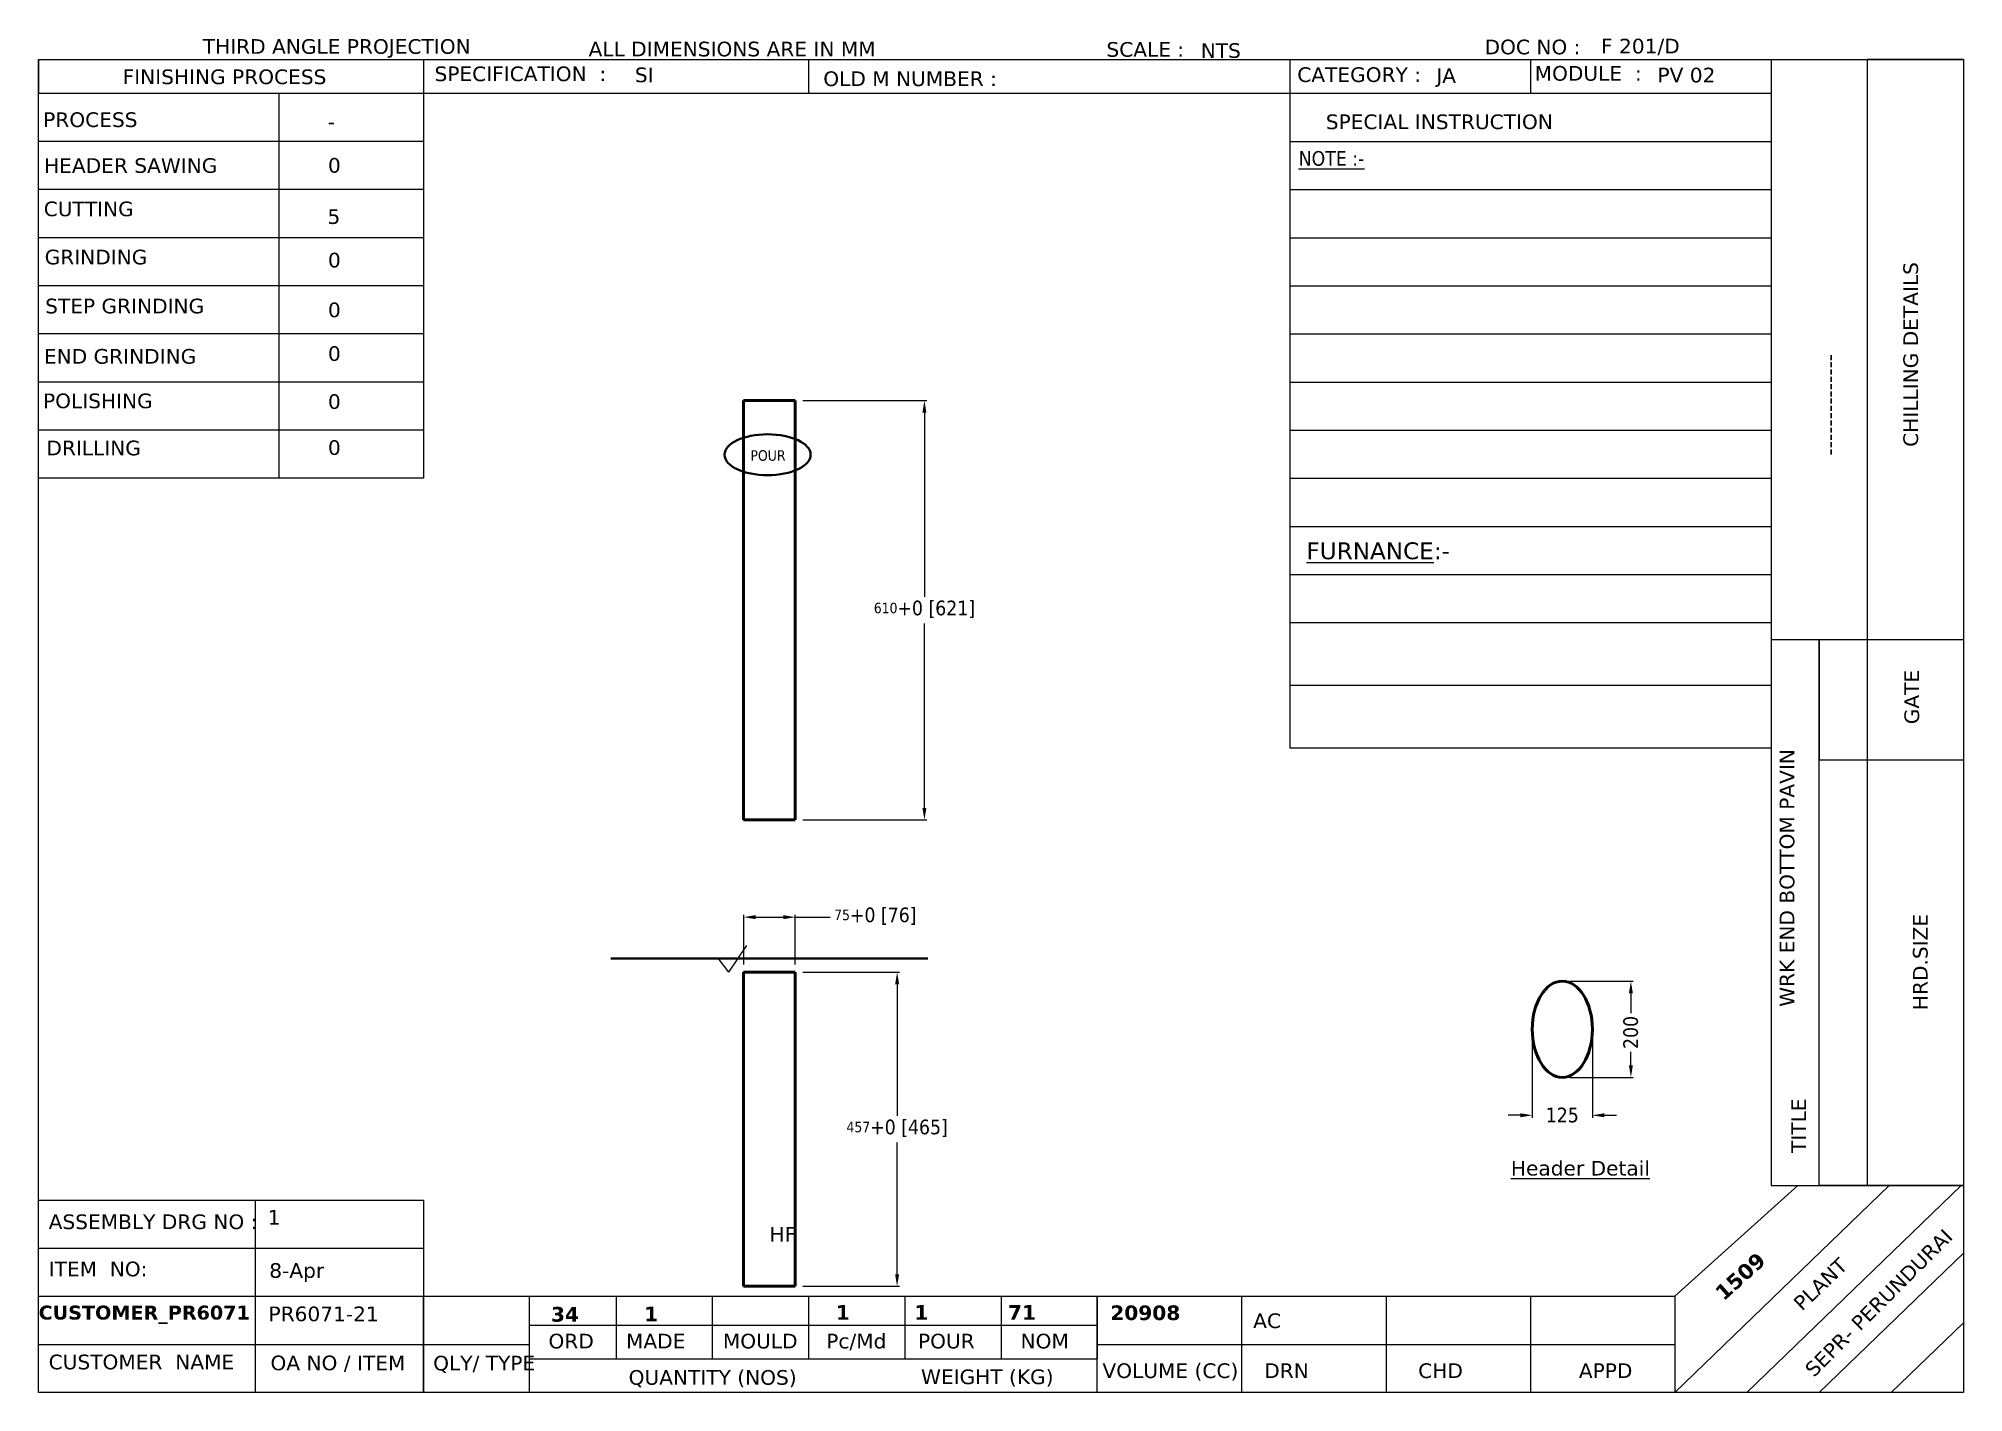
# Model space of a CAD drawing. Header units: millimetres. Extents: x 70 to 2870, y 70 to 2040.
import ezdxf
from ezdxf.enums import TextEntityAlignment as Align

# ---------------------------------------------------------------- set-up
doc = ezdxf.new("R2010")
doc.units = ezdxf.units.MM
doc.header["$LTSCALE"] = 7
doc.layers.add('Dimension (ANSI)', color=7, linetype='Continuous', lineweight=15, true_color=0x008000)
doc.layers.add('Title (ANSI)', color=7, linetype='Continuous', lineweight=20, true_color=0x804040)
for name, color, linetype, lineweight in [('Sketch Geometry (ANSI)', 7, 'Continuous', 25), ('Symbol (ANSI)', 7, 'Continuous', 25), ('Visible (ANSI)', 7, 'Continuous', 50)]:
    doc.layers.add(name, color=color, linetype=linetype, lineweight=lineweight)
doc.styles.add('Label Text (ANSI)', font='tahoma.ttf')
doc.styles.add('Note Text (ANSI)', font='verdana.ttf')
doc.styles.add('Text Style63', font='verdana.ttf')
doc.styles.add('Text Style65', font='verdanab.ttf')
doc.styles.add('Text Style67', font='verdanab.ttf')
doc.styles.add('Text Style68', font='verdanab.ttf')
doc.dimstyles.new('Default - mm (ANSI)', dxfattribs={"dimscale": 7, "dimtxt": 3.05, "dimasz": 2.5, "dimexe": 0.5, "dimexo": 1.6002, "dimgap": 0.8, "dimtad": 0, "dimtih": 1, "dimtoh": 1, "dimdec": 1, "dimrnd": 1e-08, "dimdsep": 46, "dimtxsty": 'Label Text (ANSI)', "dimcen": 0.09, "dimdle": 10, "dimclrd": 256, "dimclre": 256, "dimclrt": 256, "dimadec": 1, "dimazin": 2, "dimtfac": 0.999344, "dimtofl": 0, "dimtmove": 0, "dimatfit": 3, "dimfxl": 1, "dimtolj": 1, "dimlwd": -1, "dimlwe": -1, "dimarcsym": 0})

# ---------------------------------------------------------------- blocks, each defined once
blk = doc.blocks.new('Title Blocks SEPR')
at = {"layer": 'Title (ANSI)'}
for p, q in [((10, 287), (410, 287)), ((10, 10), (10, 287)), ((10, 287), (10, 280)), ((10, 287), (90, 287)), ((90, 287), (90, 200)), ((170, 287), (170, 280)), ((270, 287), (270, 280)), ((320, 287), (320, 280)), ((370, 287), (370, 280)), ((410, 287), (390, 287)), ((390, 287), (390, 166.5)), ((410, 287), (410, 10)), ((10, 280), (370, 280)), ((60, 200), (60, 280)), ((270, 280), (270, 210)), ((370, 280), (370, 53)), ((90, 270), (10, 270)), ((270, 270), (370, 270)), ((90, 260), (10, 260)), ((270, 260), (370, 260)), ((90, 250), (10, 250)), ((270, 250), (370, 250)), ((270, 240), (370, 240)), ((90, 240), (10, 240)), ((90, 230), (10, 230)), ((270, 230), (370, 230)), ((270, 220), (370, 220)), ((90, 220), (10, 220)), ((90, 210), (10, 210)), ((270, 210), (370, 210)), ((270, 210), (270, 144)), ((270, 200), (370, 200)), ((90, 200), (10, 200)), ((90, 200), (60, 200)), ((270, 190), (370, 190)), ((270, 180), (370, 180)), ((270, 170), (370, 170)), ((370, 166.5), (410, 166.5)), ((380, 53), (380, 166.5)), ((380, 166.5), (380, 141.5)), ((390, 166.5), (390, 53)), ((270, 157), (370, 157)), ((270, 144), (370, 144)), ((380, 141.5), (410, 141.5)), ((394.53, 53), (350, 10)), ((350, 30), (375.55, 53)), ((365, 10), (409.53, 53)), ((370, 53), (410, 53)), ((390, 53), (380, 53)), ((410, 53), (390, 53)), ((10, 10), (10, 50)), ((10, 50), (90, 50)), ((10, 50), (55, 50)), ((55, 50), (55, 10)), ((90, 50), (90, 10)), ((10, 40), (90, 40)), ((380, 10), (410, 38.97)), ((10, 30), (90, 30)), ((90, 10), (90, 30)), ((90, 30), (350, 30)), ((112, 10), (112, 30)), ((112, 30), (130, 30)), ((130, 30), (130, 17)), ((150, 30), (150, 17)), ((170, 30), (170, 17)), ((190, 30), (190, 17)), ((210, 30), (210, 17)), ((230, 10), (230, 30)), ((230, 30), (230, 17)), ((260, 30), (260, 10)), ((290, 30), (290, 10)), ((320, 30), (320, 10)), ((350, 30), (350, 10)), ((112, 10), (112, 24)), ((112, 24), (230, 24)), ((410, 24.49), (395, 10)), ((10, 20), (90, 20)), ((90, 20), (112, 20)), ((230, 20), (350, 20)), ((112, 10), (112, 17)), ((112, 17), (230, 17)), ((410, 10), (10, 10)), ((350, 10), (230, 10))]:
    blk.add_line(p, q, dxfattribs=at)
at = {"layer": 'Title (ANSI)', "char_height": 3.05, "attachment_point": 1, "style": 'Note Text (ANSI)'}
for s, insert, width in [('\\fVerdana|b0|i0;THIRD ANGLE PROJECTION', (44.14, 291.26), 109.2999), ('\\fVerdana|b0|i0;ALL DIMENSIONS ARE IN MM', (124.3, 290.73), 109.2999), ('\\fVerdana|b0|i0;SCALE :', (231.91, 290.65), 109.2999), ('\\fVerdana|b0|i0;DOC NO : ', (310.48, 291.16), 70.8451), ('\\fVerdana|b0|i0;FINISHING PROCESS', (27.48, 284.96), 109.2999), ('\\fVerdana|b0|i0;SPECIFICATION  :', (92.29, 285.58), 72.8455), ('\\fVerdana|b0|i0;OLD M NUMBER :', (173.07, 284.56), 72.8455), ('\\fVerdana|b0|i0;CATEGORY :', (271.56, 285.41), 72.8455), ('\\fVerdana|b0|i0;MODULE  :', (320.89, 285.68), 72.8455), ('\\fVerdana|b0|i0;PROCESS', (10.97, 276.05), 109.2999), ('\\fVerdana|b0|i0;SPECIAL INSTRUCTION', (277.49, 275.61), 72.8455), ('\\fTahoma|b0|i0;\\H3.0500;\\LNOTE :-', (271.85, 268), 72.8455), ('\\fVerdana|b0|i0;HEADER SAWING', (11.15, 266.52), 109.2999), ('\\fVerdana|b0|i0;END GRINDING', (11.12, 226.86), 109.2999), ('\\fVerdana|b0|i0;POLISHING', (10.94, 217.61), 109.2999), ('\\fVerdana|b0|i0;ITEM  NO:', (12.11, 37.2), 109.2999), ('\\fVerdana|b0|i0;ORD', (115.97, 22.21), 13.75), ('\\fVerdana|b0|i0;MADE', (132.08, 22.21), 13.75), ('\\fVerdana|b0|i0;MOULD', (152.21, 22.21), 15.4741), ('\\fVerdana|b0|i0;Pc/Md', (173.68, 22.21), 13.75), ('\\fVerdana|b0|i0;POUR', (192.75, 22.21), 13.75), ('\\fVerdana|b0|i0;NOM', (214.06, 22.21), 13.75), ('\\fVerdana|b0|i0;QLY/ TYPE', (92.01, 17.63), 21.9451), ('\\fVerdana|b0|i0;VOLUME (CC)', (231.08, 16.06), 30.943), ('\\fVerdana|b0|i0;DRN', (264.7, 16.06), 19.1316), ('\\fVerdana|b0|i0;CHD', (296.69, 16.06), 19.1316), ('\\fVerdana|b0|i0;APPD', (330.07, 16.06), 19.1316), ('\\fVerdana|b0|i0;WEIGHT (KG)', (193.38, 14.79), 109.2999)]:
    blk.add_mtext(s, dxfattribs=dict(at, insert=insert, width=width))
at = {"layer": 'Title (ANSI)', "color": 17, "true_color": 0x804040, "attachment_point": 1, "style": 'Note Text (ANSI)'}
for s, insert, char_height in [('\\fVerdana|b0|i0;NTS', (251.5, 290.42), 3.05), ('\\fVerdana|b0|i0;F 201/D', (334.68, 291.34), 3.05), ('\\fVerdana|b0|i0;\\H3.5000;\\LFURNANCE\\l\\fVerdana|b0|i0;\\H3.5000;:-', (273.47, 186.68), 3.5)]:
    blk.add_mtext(s, dxfattribs=dict(at, insert=insert, char_height=char_height))
at = {"layer": 'Title (ANSI)', "char_height": 3.05, "width": 109.2999, "attachment_point": 1, "line_spacing_factor": 1.967213, "style": 'Note Text (ANSI)'}
for s, insert in [('\\fVerdana|b0|i0;CUTTING\\fVerdana|b0|i0;\\P', (11.09, 257.51)), ('\\fVerdana|b0|i0;GRINDING\\fVerdana|b0|i0;\\P', (11.28, 247.5)), ('\\fVerdana|b0|i0;STEP GRINDING\\fVerdana|b0|i0;\\P', (11.38, 237.32)), ('\\fVerdana|b0|i0;DRILLING\\P', (11.64, 207.82)), ('\\fVerdana|b0|i0;ASSEMBLY DRG NO :\\P', (12.11, 47.01)), ('\\fVerdana|b0|i0;CUSTOMER  NAME\\P', (12.11, 17.87)), ('\\fVerdana|b0|i0;OA NO / ITEM\\P', (58.2, 17.68)), ('\\fVerdana|b0|i0;QUANTITY (NOS)\\P', (132.62, 14.66))]:
    blk.add_mtext(s, dxfattribs=dict(at, insert=insert))
at = {"layer": 'Title (ANSI)', "char_height": 3.05, "attachment_point": 1, "style": 'Note Text (ANSI)'}
for s, insert, rotation in [('\\fVerdana|b0|i0;CHILLING DETAILS   ', (397.5, 206.52), 90), ('\\fVerdana|b0|i0;GATE', (397.72, 148.89), 90), ('\\fVerdana|b0|i0;HRD.SIZE', (399.49, 89.46), 90), ('\\fVerdana|b0|i0;TITLE', (374.24, 59.79), 90), ('\\fVerdana|b0|i0;SEPR- PERUNDURAI', (376.75, 15.19), 45)]:
    blk.add_mtext(s, dxfattribs=dict(at, insert=insert, rotation=rotation))
at = {"layer": 'Title (ANSI)', "insert": (374.35, 28.99), "char_height": 3.05, "width": 18.3664, "attachment_point": 1, "rotation": 43.6, "style": 'Note Text (ANSI)'}
blk.add_mtext('\\fVerdana|b0|i0;PLANT', dxfattribs=at)
at = {"layer": 'Title (ANSI)', "color": 96, "true_color": 0x008000}
for tag, p, height, style in [('Specification_001', (133.92, 282.31), 3.05, 'Note Text (ANSI)'), ('Category_001', (300.45, 282.17), 3.05, 'Note Text (ANSI)'), ('Module_001', (346.41, 282.27), 3.05, 'Note Text (ANSI)'), ('Process_001', (70.12, 272.56), 3.05, 'Note Text (ANSI)'), ('Header_Sawing_001', (70.15, 263.51), 3.05, 'Note Text (ANSI)'), ('Cutting_001', (70.05, 252.86), 3.05, 'Note Text (ANSI)'), ('Grinding_001', (70.15, 243.82), 3.05, 'Note Text (ANSI)'), ('Step_Grinding_001', (70.15, 233.47), 3.05, 'Note Text (ANSI)'), ('End_Grinding_001', (70.15, 224.4), 3.05, 'Note Text (ANSI)'), ('Polishing_001', (70.15, 214.42), 3.05, 'Note Text (ANSI)'), ('Drilling_001', (70.15, 204.86), 3.05, 'Note Text (ANSI)'), ('Assembly_Drawing_Number_001', (57.63, 44.87), 3.05, 'Note Text (ANSI)'), ('Item_Number_001', (57.95, 33.83), 3.05, 'Note Text (ANSI)'), ('Customer_Name_001', (10.03, 25.16), 2.9, 'Text Style68'), ('PiecePerMould_001', (175.68, 25.11), 3.05, 'Text Style67'), ('PourWeight_MRN_001', (191.99, 25.11), 3.05, 'Text Style67'), ('NominalWeight_001', (211.44, 25.11), 3.05, 'Text Style67'), ('volume_001', (232.7, 25.05), 3.05, 'Text Style67'), ('OA_Number_001', (57.79, 24.82), 3.05, 'Note Text (ANSI)'), ('Order_Quantity_001', (116.49, 24.73), 3.05, 'Text Style67'), ('Made_Quantity_001', (135.85, 24.79), 3.05, 'Text Style67'), ('NameofDrawnPerson_001', (262.4, 23.39), 3.05, 'Note Text (ANSI)')]:
    blk.add_attdef(tag, p, '', height=height, dxfattribs=dict(at, style=style))
for tag, style, p in [('Old_M_Number', 'Note Text (ANSI)', (213.74, 284.29)), ('Special_Instruction_1', 'Note Text (ANSI)', (274.8, 259.04)), ('Special_Instruction_2', 'Note Text (ANSI)', (275, 248.97)), ('Special_Instruction_3', 'Note Text (ANSI)', (274.95, 239.28)), ('Special_Instruction_4', 'Note Text (ANSI)', (274.93, 228.82)), ('Special_Instruction_5', 'Note Text (ANSI)', (274.83, 218.77)), ('Special_Instruction_6', 'Note Text (ANSI)', (274.83, 207.97)), ('Special_Instruction_7', 'Note Text (ANSI)', (274.83, 196.52)), ('Special_Instruction_8', 'Note Text (ANSI)', (274.83, 176.95)), ('Special_Instruction_9', 'Note Text (ANSI)', (274.83, 168.31)), ('Special_Instruction_10', 'Note Text (ANSI)', (274.83, 155.82)), ('Mould_Quantity', 'Text Style67', (156.37, 28.17)), ('Quality', 'Text Style67', (91.2, 27.84)), ('NameofCheckedPerson', 'Note Text (ANSI)', (294.14, 26.49)), ('NameofAPPDPerson', 'Note Text (ANSI)', (322.92, 26.49))]:
    blk.add_attdef(tag, text='', height=3.05, dxfattribs=dict(at, style=style)).set_placement(p, align=Align.TOP_LEFT)
for tag, p, height, rotation, style in [('ChillingDetails_001', (383.63, 204.71), 3.05, 90, 'Note Text (ANSI)'), ('Title_Description_001', (374.85, 90.15), 3.05, 90, 'Note Text (ANSI)'), ('Critical_C_M_Number_001', (360.18, 28.92), 3.17, 42.1, 'Text Style65')]:
    blk.add_attdef(tag, p, '', height=height, rotation=rotation, dxfattribs=dict(at, style=style))
for tag, height, style, p in [('GateSize', 2.54, 'Text Style63', (382.38, 142.21)), ('HeaderSize', 3.05, 'Note Text (ANSI)', (382.38, 90.33))]:
    blk.add_attdef(tag, text='', height=height, rotation=90, dxfattribs=dict(at, style=style)).set_placement(p, align=Align.TOP_LEFT)
blk = doc.blocks.new('*D6')
at = {"layer": 'Defpoints', "color": 0, "transparency": 16777216}
for p in [(1170.7, 681.5), (1318.9, 681.5), (1170.7, 224.5)]:
    blk.add_point(p, dxfattribs=at)
at = {"layer": 'Dimension (ANSI)', "transparency": 16777216}
for p, q in [((1181.9, 681.5), (1322.4, 681.5)), ((1318.9, 664), (1318.9, 472.6)), ((1318.9, 242), (1318.9, 433.5)), ((1181.9, 224.5), (1322.4, 224.5))]:
    blk.add_line(p, q, dxfattribs=at)
for points in [[(1316, 664), (1321.8, 664), (1318.9, 681.5)], [(1316, 242), (1321.8, 242), (1318.9, 224.5)]]:
    blk.add_solid(points, dxfattribs=at)
at = {"layer": 'Dimension (ANSI)', "color": 96, "true_color": 0x008000, "transparency": 16777216, "insert": (1318.9, 467), "char_height": 21.35, "attachment_point": 2, "style": 'Label Text (ANSI)'}
blk.add_mtext('\\A1;\\fTahoma|b0|i0;\\H15.3300;457\\fTahoma|b0|i0;\\H21.3360;+0 [465]', dxfattribs=at)
blk = doc.blocks.new('POUR')
at = {"layer": 'Sketch Geometry (ANSI)', "lineweight": 40}
blk.add_ellipse((0, 0), major_axis=(8.95, 0), ratio=0.475558, dxfattribs=at)
at = {"layer": 'Symbol (ANSI)', "insert": (-3.57, 0.95), "char_height": 2.2, "attachment_point": 1, "style": 'Note Text (ANSI)'}
blk.add_mtext('\\fTahoma|b0|i0;\\H2.2000;POUR', dxfattribs=at)
blk = doc.blocks.new('*D7')
at = {"layer": 'Defpoints', "color": 0, "transparency": 16777216}
for p in [(1170.7, 761.5), (1095.7, 681.5), (1170.7, 681.5)]:
    blk.add_point(p, dxfattribs=at)
at = {"layer": 'Dimension (ANSI)', "transparency": 16777216}
for p, q in [((1095.7, 692.7), (1095.7, 765)), ((1113.2, 761.5), (1153.2, 761.5)), ((1170.7, 692.7), (1170.7, 765)), ((1170.7, 761.5), (1221.3, 761.5))]:
    blk.add_line(p, q, dxfattribs=at)
for points in [[(1113.2, 764.5), (1113.2, 758.6), (1095.7, 761.5)], [(1153.2, 764.5), (1153.2, 758.6), (1170.7, 761.5)]]:
    blk.add_solid(points, dxfattribs=at)
at = {"layer": 'Dimension (ANSI)', "color": 96, "true_color": 0x008000, "transparency": 16777216, "insert": (1287.2, 775.5), "char_height": 21.35, "attachment_point": 2, "style": 'Label Text (ANSI)'}
blk.add_mtext('\\A1;\\fTahoma|b0|i0;\\H15.3300;75\\fTahoma|b0|i0;\\H21.3360;+0 [76]', dxfattribs=at)
blk = doc.blocks.new('*D8')
at = {"layer": 'Defpoints', "color": 0, "transparency": 16777216}
for p in [(1170.7, 1513), (1358.6, 1513), (1170.7, 903)]:
    blk.add_point(p, dxfattribs=at)
at = {"layer": 'Dimension (ANSI)', "transparency": 16777216}
for p, q in [((1181.9, 1513), (1362.1, 1513)), ((1358.6, 1495.5), (1358.6, 1227.6)), ((1358.6, 920.5), (1358.6, 1188.5)), ((1181.9, 903), (1362.1, 903))]:
    blk.add_line(p, q, dxfattribs=at)
for points in [[(1355.7, 1495.5), (1361.5, 1495.5), (1358.6, 1513)], [(1355.7, 920.5), (1361.5, 920.5), (1358.6, 903)]]:
    blk.add_solid(points, dxfattribs=at)
at = {"layer": 'Dimension (ANSI)', "color": 96, "true_color": 0x008000, "transparency": 16777216, "insert": (1358.6, 1222), "char_height": 21.35, "attachment_point": 2, "style": 'Label Text (ANSI)'}
blk.add_mtext('\\A1;\\fTahoma|b0|i0;\\H15.2600;610\\fTahoma|b0|i0;\\H21.3360;+0 [621]', dxfattribs=at)
blk = doc.blocks.new('*D9')
at = {"layer": 'Defpoints', "color": 0, "transparency": 16777216}
for p in [(2286.4, 668.4), (2386.2, 668.4), (2286.4, 528.4)]:
    blk.add_point(p, dxfattribs=at)
at = {"layer": 'Dimension (ANSI)', "transparency": 16777216}
for p, q in [((2297.6, 668.4), (2389.7, 668.4)), ((2386.2, 650.9), (2386.2, 622)), ((2386.2, 545.9), (2386.2, 565.5)), ((2297.6, 528.4), (2389.7, 528.4))]:
    blk.add_line(p, q, dxfattribs=at)
for points in [[(2383.3, 650.9), (2389.1, 650.9), (2386.2, 668.4)], [(2383.3, 545.9), (2389.1, 545.9), (2386.2, 528.4)]]:
    blk.add_solid(points, dxfattribs=at)
at = {"layer": 'Dimension (ANSI)', "color": 96, "true_color": 0x008000, "transparency": 16777216, "insert": (2375.1, 593.8), "char_height": 21.35, "attachment_point": 2, "rotation": 90, "style": 'Label Text (ANSI)'}
blk.add_mtext('\\A1;200', dxfattribs=at)
blk = doc.blocks.new('*D10')
at = {"layer": 'Defpoints', "color": 0, "transparency": 16777216}
for p in [(2242.7, 598.4), (2330.2, 598.4), (2242.7, 473.3)]:
    blk.add_point(p, dxfattribs=at)
at = {"layer": 'Dimension (ANSI)', "transparency": 16777216}
for p, q in [((2242.7, 587.2), (2242.7, 469.8)), ((2330.2, 587.2), (2330.2, 469.8)), ((2225.2, 473.3), (2207.7, 473.3)), ((2347.7, 473.3), (2365.2, 473.3))]:
    blk.add_line(p, q, dxfattribs=at)
for points in [[(2225.2, 476.2), (2225.2, 470.4), (2242.7, 473.3)], [(2347.7, 476.2), (2347.7, 470.4), (2330.2, 473.3)]]:
    blk.add_solid(points, dxfattribs=at)
at = {"layer": 'Dimension (ANSI)', "color": 96, "true_color": 0x008000, "transparency": 16777216, "insert": (2286.4, 484.4), "char_height": 21.35, "attachment_point": 2, "style": 'Label Text (ANSI)'}
blk.add_mtext('\\A1;125', dxfattribs=at)

msp = doc.modelspace()

# ---------------------------------------------------------------- linework, layer by layer
at = {"layer": 'Sketch Geometry (ANSI)', "color": 1, "lineweight": 40, "true_color": 0xff0000}
msp.add_line((1363.689, 701.542), (902.638, 701.542), dxfattribs=at)
at = {"layer": 'Sketch Geometry (ANSI)'}
for q in [(1100.069, 720.512), (1059.909, 699.88)]:
    msp.add_line((1074.278, 681.542), q, dxfattribs=at)
at = {"layer": 'Visible (ANSI)'}
for p, q in [((1095.663, 1513.042), (1170.663, 1513.042)), ((1095.663, 903.042), (1095.663, 1513.042)), ((1170.663, 903.042), (1170.663, 1513.042)), ((1170.663, 903.042), (1095.663, 903.042)), ((1170.663, 681.542), (1095.663, 681.542)), ((1095.663, 681.542), (1095.663, 224.542)), ((1170.663, 224.542), (1170.663, 681.542)), ((1095.663, 224.542), (1170.663, 224.542))]:
    msp.add_line(p, q, dxfattribs=at)
msp.add_ellipse((2286.402, 598.427), major_axis=(0, 70), ratio=0.625, dxfattribs=at)

# ---------------------------------------------------------------- block references
at = {"xscale": 7, "yscale": 7, "zscale": 7}
msp.add_blockref('Title Blocks SEPR', (0, 0), dxfattribs=at).add_auto_attribs({'Assembly_Drawing_Number_001': '1', 'Item_Number_001': '8-Apr', 'OA_Number_001': 'PR6071-21', 'Customer_Name_001': 'CUSTOMER_PR6071', 'Order_Quantity_001': '34', 'Made_Quantity_001': '1', 'PiecePerMould_001': '1', 'PourWeight_MRN_001': '1', 'NominalWeight_001': '71', 'volume_001': '20908', 'NameofDrawnPerson_001': 'AC', 'Polishing_001': '0', 'Drilling_001': '0', 'End_Grinding_001': '0', 'Step_Grinding_001': '0', 'Grinding_001': '0', 'Cutting_001': '5', 'Header_Sawing_001': '0', 'Process_001': '-', 'Specification_001': 'SI', 'Module_001': 'PV 02', 'Category_001': 'JA', 'ChillingDetails_001': '--------------', 'Title_Description_001': 'WRK END BOTTOM PAVIN', 'Critical_C_M_Number_001': '1509'})
msp.add_blockref('POUR', (1130.446, 1434.216), dxfattribs=at)

# ---------------------------------------------------------------- texts
at = {"layer": 'Symbol (ANSI)', "color": 96, "true_color": 0x008000, "insert": (2211.624, 406.974), "char_height": 21.35, "width": 201.31744, "attachment_point": 1, "style": 'Note Text (ANSI)'}
msp.add_mtext('\\fVerdana|b0|i0;\\H21.3500;\\LHeader Detail', dxfattribs=at)
at = {"layer": 'Symbol (ANSI)', "color": 96, "true_color": 0x008000, "insert": (1133.163, 310.614), "char_height": 21.35, "attachment_point": 1, "style": 'Note Text (ANSI)'}
msp.add_mtext('\\fVerdana|b0|i0;HF', dxfattribs=at)

# ---------------------------------------------------------------- dimensions: what is measured, and where the dimension line sits
at = {"layer": 'Dimension (ANSI)'}
for base, p1, p2, angle, text, override, picture, middle in [((1358.579, 1513.042), (1170.663, 903.042), (1170.663, 1513.042), 90, '\\fTahoma|b0|i0;\\H15.2600;<>\\fTahoma|b0|i0;\\H21.3360;+0 [621]', {"dimgap": 0.8, "dimdec": 1, "dimtol": 0, "dimlim": 0, "dimtp": 0, "dimtm": 0, "dimtdec": 2, "dimatfit": 1}, '*D8', (1358.579, 1208.042)), ((1170.663, 761.542), (1095.663, 681.542), (1170.663, 681.542), 180, '\\fTahoma|b0|i0;\\H15.3300;<>\\fTahoma|b0|i0;\\H21.3360;+0 [76]', {"dimgap": 0.8, "dimtih": 0, "dimtoh": 0, "dimdec": 1, "dimtol": 0, "dimlim": 0, "dimtp": 0, "dimtm": 0, "dimtdec": 2, "dimatfit": 2}, '*D7', (1287.249, 761.542)), ((1318.891, 681.542), (1170.663, 224.542), (1170.663, 681.542), 90, '\\fTahoma|b0|i0;\\H15.3300;<>\\fTahoma|b0|i0;\\H21.3360;+0 [465]', {"dimgap": 0.8, "dimdec": 0, "dimtol": 0, "dimlim": 0, "dimtp": 0, "dimtm": 0, "dimtdec": 1, "dimatfit": 1}, '*D6', (1318.891, 453.042))]:
    dim = msp.add_linear_dim(base=base, p1=p1, p2=p2, angle=angle, text=text, dimstyle='Default - mm (ANSI)', override=override, dxfattribs=at)
    dim.commit()
    dim.dimension.update_dxf_attribs({"geometry": picture, "text_midpoint": middle, "dimtype": 160})
dim = msp.add_linear_dim(base=(2386.217, 668.427), p1=(2286.402, 528.427), p2=(2286.402, 668.427), angle=270, dimstyle='Default - mm (ANSI)', override={"dimgap": 0.8, "dimtih": 0, "dimtoh": 0, "dimdec": 1, "dimlfac": 1.428571, "dimtol": 0, "dimlim": 0, "dimtp": 0, "dimtm": 0, "dimtdec": 2, "dimatfit": 1}, dxfattribs=at)
dim.commit()
dim.dimension.update_dxf_attribs({"geometry": '*D9', "text_midpoint": (2386.217, 593.752), "dimtype": 160})
dim = msp.add_linear_dim(base=(2242.652, 473.277), p1=(2330.152, 598.427), p2=(2242.652, 598.427), dimstyle='Default - mm (ANSI)', override={"dimgap": 0.8, "dimtih": 0, "dimtoh": 0, "dimdec": 1, "dimlfac": 1.428571, "dimtol": 0, "dimlim": 0, "dimtp": 0, "dimtm": 0, "dimtdec": 2, "dimatfit": 1}, dxfattribs=at)
dim.commit()
dim.dimension.update_dxf_attribs({"geometry": '*D10', "text_midpoint": (2286.402, 473.277), "dimtype": 160})

doc.saveas('drawing.dxf')
